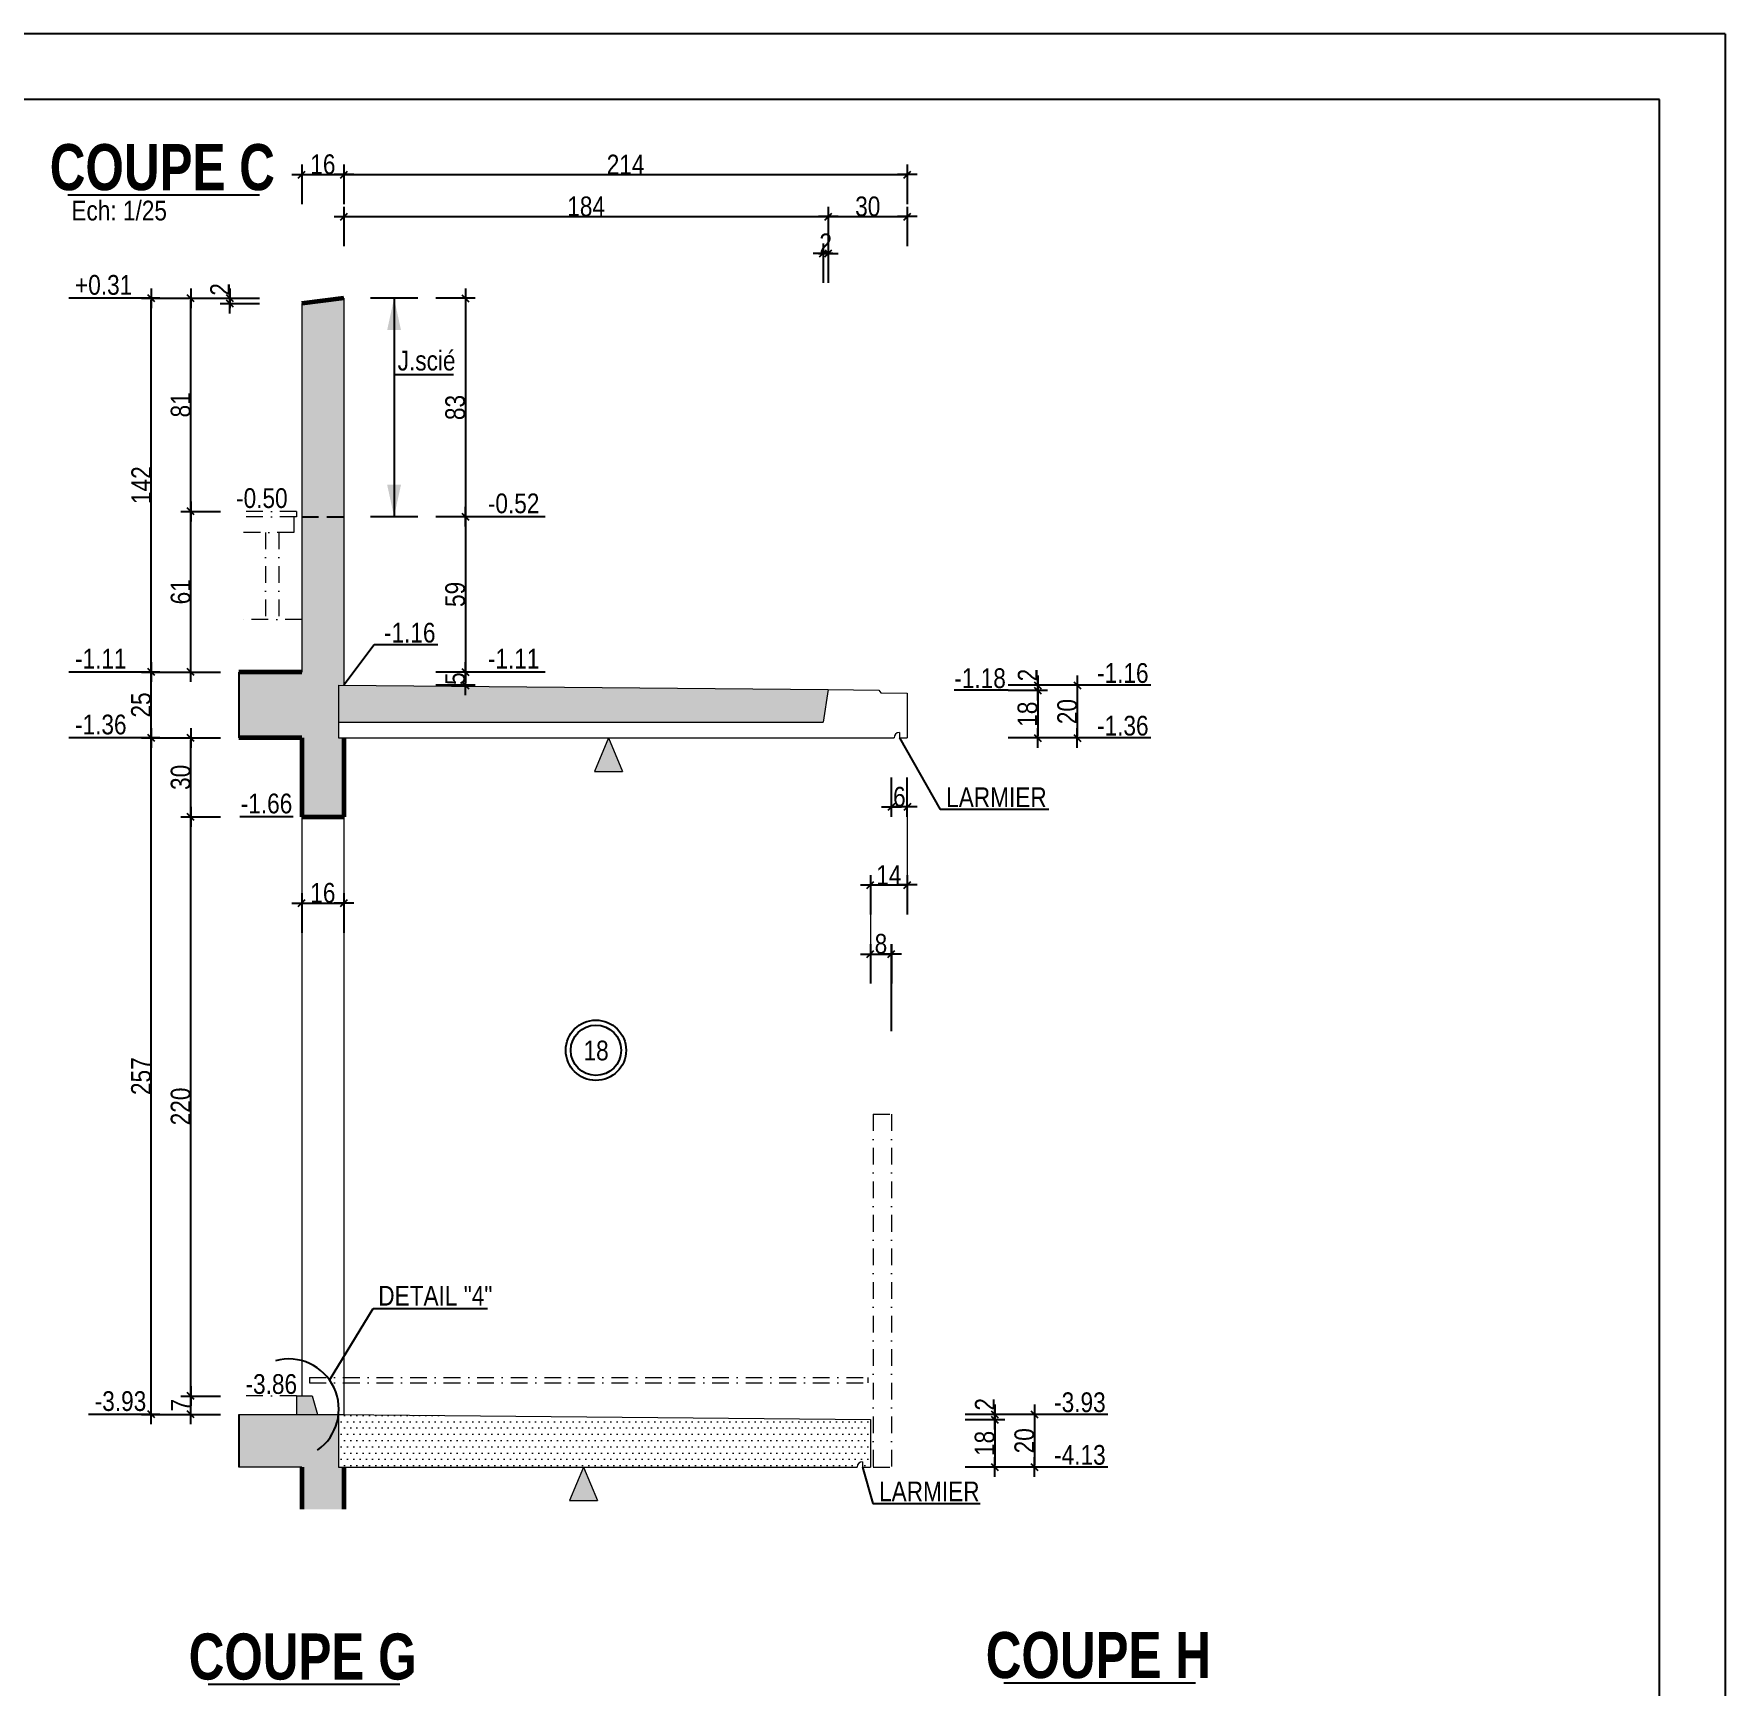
# Model space of a CAD drawing. Header units: millimetres. Extents: x 19188 to 26006, y -37354 to 0.
# Drawn here: x 24721 to 26006, y -34409 to -33154 of the extents above; entities that cross this region are included whole.
import ezdxf
from ezdxf.enums import TextEntityAlignment as Align

# ---------------------------------------------------------------- set-up
doc = ezdxf.new("R2010")
doc.units = ezdxf.units.MM
doc.linetypes.add('CACHEX2', pattern=[19.05, 12.7, -6.35])
doc.linetypes.add('TIRETPTX2', pattern=[50.8, 25.4, -12.7, 0, -12.7])
for name, color, linetype in [('01-Cad  2', 1, 'Continuous'), ('01_cote_gen', 4, 'Continuous'), ('01_linteaux', 2, 'Continuous'), ('01_murs_sup', 2, 'CACHEX2'), ('01_poch_BN', 9, 'Continuous'), ('01_texte', 230, 'Continuous'), ('AA_COTES', 2, 'Continuous')]:
    doc.layers.add(name, color=color, linetype=linetype)
doc.layers.add('01_murs_coup', color=5, linetype='Continuous', lineweight=60)
doc.layers.add('01_tram_axes', color=2, linetype='TIRETPTX2', lineweight=9)
doc.styles.add('ARIAL NA', font='ARIALN.TTF')
doc.styles.add('impact', font='impact.ttf')
doc.styles.add('STYLE2', font='ARIALN.TTF')
doc.dimstyles.new('JB25', dxfattribs={"dimscale": 0.1, "dimtxt": 150, "dimasz": 15, "dimexe": 0.1, "dimexo": 0.1, "dimgap": 0.09, "dimtad": 1, "dimdec": 1, "dimlfac": 0.5, "dimdsep": 46, "dimtxsty": 'STYLE2', "dimblk1": 'BOND_G', "dimblk2": 'BOND_D', "dimsah": 1, "dimcen": 1.5, "dimdle": 0.01, "dimse1": 1, "dimse2": 1, "dimclrd": 4, "dimclre": 2, "dimclrt": 6, "dimazin": 2, "dimtfac": 2.333333, "dimtdec": 1, "dimtix": 1, "dimtmove": 2, "dimatfit": 3, "dimldrblk": 'BOND_G', "dimfxl": 1, "dimtolj": 1, "dimtzin": 0, "dimarcsym": 0})

# ---------------------------------------------------------------- blocks, each defined once
blk = doc.blocks.new('BOND_G')
at = {"layer": 'AA_COTES', "color": 0}
for p, q in [((0, -5), (0, 15)), ((5, 0), (-5, 0)), ((1.77, 1.77), (-1.77, -1.77))]:
    blk.add_line(p, q, dxfattribs=at)
blk = doc.blocks.new('BOND_D')
at = {"layer": 'AA_COTES', "color": 0}
for p, q in [((5, 0), (-5, 0)), ((-1.77, -1.77), (1.77, 1.77)), ((0, 5), (0, -15))]:
    blk.add_line(p, q, dxfattribs=at)
blk = doc.blocks.new('*D3271')
at = {"layer": '01_cote_gen', "color": 4, "lineweight": -2, "transparency": 16777216}
blk.add_line((25451.3, -34208.4), (25451.3, -34241.4), dxfattribs=at)
at = {"layer": 'Defpoints', "color": 0, "transparency": 16777216}
for p in [(25386.9, -34206.9), (25386.9, -34242.9), (25451.3, -34242.9)]:
    blk.add_point(p, dxfattribs=at)
at = {"layer": '01_cote_gen', "color": 4, "lineweight": -2, "transparency": 16777216, "xscale": 1.5, "yscale": 1.5, "zscale": 1.5}
for name, p, rotation in [('BOND_G', (25451.3, -34206.9), 90), ('BOND_D', (25451.3, -34242.9), 270)]:
    blk.add_blockref(name, p, dxfattribs=dict(at, rotation=rotation))
at = {"layer": '01_cote_gen', "color": 6, "lineweight": 0, "transparency": 16777216, "insert": (25443.6, -34224.9), "char_height": 15, "attachment_point": 5, "rotation": 90, "style": 'STYLE2'}
blk.add_mtext('\\A1;18', dxfattribs=at)
blk = doc.blocks.new('*D3272')
at = {"layer": '01_cote_gen', "color": 4, "lineweight": -2, "transparency": 16777216}
blk.add_line((25481.4, -34204.4), (25481.4, -34241.4), dxfattribs=at)
at = {"layer": 'Defpoints', "color": 0, "transparency": 16777216}
for p in [(25458.8, -34202.9), (25458.8, -34242.9), (25481.4, -34242.9)]:
    blk.add_point(p, dxfattribs=at)
at = {"layer": '01_cote_gen', "color": 4, "lineweight": -2, "transparency": 16777216, "xscale": 1.5, "yscale": 1.5, "zscale": 1.5}
for name, p, rotation in [('BOND_G', (25481.4, -34202.9), 90), ('BOND_D', (25481.4, -34242.9), 270)]:
    blk.add_blockref(name, p, dxfattribs=dict(at, rotation=rotation))
at = {"layer": '01_cote_gen', "color": 6, "lineweight": 0, "transparency": 16777216, "insert": (25473.8, -34222.9), "char_height": 15, "attachment_point": 5, "rotation": 90, "style": 'STYLE2'}
blk.add_mtext('\\A1;20', dxfattribs=at)
blk = doc.blocks.new('*D3273')
at = {"layer": '01_cote_gen', "color": 4, "lineweight": -2, "transparency": 16777216}
blk.add_line((25451.3, -34204.4), (25451.3, -34205.4), dxfattribs=at)
at = {"layer": 'Defpoints', "color": 0, "transparency": 16777216}
for p in [(24982.9, -34202.9), (25386.9, -34206.9), (25451.3, -34206.9)]:
    blk.add_point(p, dxfattribs=at)
at = {"layer": '01_cote_gen', "color": 4, "lineweight": -2, "transparency": 16777216, "xscale": 1.5, "yscale": 1.5, "zscale": 1.5}
for name, p, rotation in [('BOND_G', (25451.3, -34202.9), 90), ('BOND_D', (25451.3, -34206.9), 270)]:
    blk.add_blockref(name, p, dxfattribs=dict(at, rotation=rotation))
at = {"layer": '01_cote_gen', "color": 6, "lineweight": 0, "transparency": 16777216, "insert": (25443.7, -34195.2), "char_height": 15, "attachment_point": 5, "rotation": 90, "style": 'STYLE2'}
blk.add_mtext('\\A1;2', dxfattribs=at)
blk = doc.blocks.new('*D3274')
at = {"layer": '01_cote_gen', "color": 4, "lineweight": -2, "ltscale": 0.1, "transparency": 16777216}
blk.add_line((24840.4, -34187.4), (24840.4, -33750.4), dxfattribs=at)
at = {"layer": 'Defpoints', "color": 0, "ltscale": 0.1, "transparency": 16777216}
for p in [(24840.4, -33748.9), (24910, -33748.9), (24862.9, -34188.9)]:
    blk.add_point(p, dxfattribs=at)
at = {"layer": '01_cote_gen', "color": 4, "lineweight": -2, "ltscale": 0.1, "transparency": 16777216, "xscale": 1.5, "yscale": 1.5, "zscale": 1.5}
for name, p, rotation in [('BOND_D', (24840.4, -33748.9), 90), ('BOND_G', (24840.4, -34188.9), 270)]:
    blk.add_blockref(name, p, dxfattribs=dict(at, rotation=rotation))
at = {"layer": '01_cote_gen', "color": 6, "ltscale": 0.1, "transparency": 16777216, "insert": (24832.8, -33968.9), "char_height": 15, "attachment_point": 5, "rotation": 90, "style": 'STYLE2'}
blk.add_mtext('\\A1;220', dxfattribs=at)
blk = doc.blocks.new('*D3275')
at = {"layer": '01_cote_gen', "color": 4, "lineweight": -2, "ltscale": 0.1, "transparency": 16777216}
blk.add_line((24840.4, -33747.4), (24840.4, -33690.4), dxfattribs=at)
at = {"layer": 'Defpoints', "color": 0, "ltscale": 0.1, "transparency": 16777216}
for p in [(24840.4, -33688.9), (24910, -33688.9), (24910, -33748.9)]:
    blk.add_point(p, dxfattribs=at)
at = {"layer": '01_cote_gen', "color": 4, "lineweight": -2, "ltscale": 0.1, "transparency": 16777216, "xscale": 1.5, "yscale": 1.5, "zscale": 1.5}
for name, p, rotation in [('BOND_D', (24840.4, -33688.9), 90), ('BOND_G', (24840.4, -33748.9), 270)]:
    blk.add_blockref(name, p, dxfattribs=dict(at, rotation=rotation))
at = {"layer": '01_cote_gen', "color": 6, "ltscale": 0.1, "transparency": 16777216, "insert": (24832.8, -33718.9), "char_height": 15, "attachment_point": 5, "rotation": 90, "style": 'STYLE2'}
blk.add_mtext('\\A1;30', dxfattribs=at)
blk = doc.blocks.new('*D3276')
at = {"layer": '01_cote_gen', "color": 4, "lineweight": -2, "ltscale": 0.1, "transparency": 16777216}
blk.add_line((24810.4, -33687.4), (24810.4, -33640.4), dxfattribs=at)
at = {"layer": 'Defpoints', "color": 0, "ltscale": 0.1, "transparency": 16777216}
for p in [(24810.4, -33638.9), (24870.7, -33638.9), (24877.9, -33688.9)]:
    blk.add_point(p, dxfattribs=at)
at = {"layer": '01_cote_gen', "color": 4, "lineweight": -2, "ltscale": 0.1, "transparency": 16777216, "xscale": 1.5, "yscale": 1.5, "zscale": 1.5}
for name, p, rotation in [('BOND_D', (24810.4, -33638.9), 90), ('BOND_G', (24810.4, -33688.9), 270)]:
    blk.add_blockref(name, p, dxfattribs=dict(at, rotation=rotation))
at = {"layer": '01_cote_gen', "color": 6, "ltscale": 0.1, "transparency": 16777216, "insert": (24802.7, -33663.9), "char_height": 15, "attachment_point": 5, "rotation": 90, "style": 'STYLE2'}
blk.add_mtext('\\A1;25', dxfattribs=at)
blk = doc.blocks.new('*D3282')
at = {"layer": '01_cote_gen', "color": 4, "lineweight": -2, "ltscale": 0.1, "transparency": 16777216}
blk.add_line((24926.3, -33814.4), (24955.3, -33814.4), dxfattribs=at)
at = {"layer": 'Defpoints', "color": 0, "ltscale": 0.1, "transparency": 16777216}
for p in [(24956.8, -33814.4), (24924.8, -33831.3), (24956.8, -33831.3)]:
    blk.add_point(p, dxfattribs=at)
at = {"layer": '01_cote_gen', "color": 4, "lineweight": -2, "ltscale": 0.1, "transparency": 16777216, "xscale": 1.5, "yscale": 1.5, "zscale": 1.5, "rotation": 180}
blk.add_blockref('BOND_G', (24924.8, -33814.4), dxfattribs=at)
at = {"layer": '01_cote_gen', "color": 4, "lineweight": -2, "ltscale": 0.1, "transparency": 16777216, "xscale": 1.5, "yscale": 1.5, "zscale": 1.5}
blk.add_blockref('BOND_D', (24956.8, -33814.4), dxfattribs=at)
at = {"layer": '01_cote_gen', "color": 6, "ltscale": 0.1, "transparency": 16777216, "insert": (24940.8, -33806.7), "char_height": 15, "attachment_point": 5, "style": 'STYLE2'}
blk.add_mtext('\\A1;16', dxfattribs=at)
blk = doc.blocks.new('*D3277')
at = {"layer": '01_cote_gen', "color": 4, "lineweight": -2, "ltscale": 0.1, "transparency": 16777216}
blk.add_line((24810.4, -34201.4), (24810.4, -33690.4), dxfattribs=at)
at = {"layer": 'Defpoints', "color": 0, "ltscale": 0.1, "transparency": 16777216}
for p in [(24810.4, -33688.9), (24817.9, -33688.9), (24863, -34202.9)]:
    blk.add_point(p, dxfattribs=at)
at = {"layer": '01_cote_gen', "color": 4, "lineweight": -2, "ltscale": 0.1, "transparency": 16777216, "xscale": 1.5, "yscale": 1.5, "zscale": 1.5}
for name, p, rotation in [('BOND_D', (24810.4, -33688.9), 90), ('BOND_G', (24810.4, -34202.9), 270)]:
    blk.add_blockref(name, p, dxfattribs=dict(at, rotation=rotation))
at = {"layer": '01_cote_gen', "color": 6, "ltscale": 0.1, "transparency": 16777216, "insert": (24802.7, -33945.9), "char_height": 15, "attachment_point": 5, "rotation": 90, "style": 'STYLE2'}
blk.add_mtext('\\A1;257', dxfattribs=at)
blk = doc.blocks.new('*D3278')
at = {"layer": '01_cote_gen', "color": 4, "lineweight": -2, "ltscale": 0.1, "transparency": 16777216}
blk.add_line((24840.4, -34201.4), (24840.4, -34190.4), dxfattribs=at)
at = {"layer": 'Defpoints', "color": 0, "ltscale": 0.1, "transparency": 16777216}
for p in [(24840.4, -34188.9), (24862.9, -34188.9), (24862.2, -34202.9)]:
    blk.add_point(p, dxfattribs=at)
at = {"layer": '01_cote_gen', "color": 4, "lineweight": -2, "ltscale": 0.1, "transparency": 16777216, "xscale": 1.5, "yscale": 1.5, "zscale": 1.5}
for name, p, rotation in [('BOND_D', (24840.4, -34188.9), 90), ('BOND_G', (24840.4, -34202.9), 270)]:
    blk.add_blockref(name, p, dxfattribs=dict(at, rotation=rotation))
at = {"layer": '01_cote_gen', "color": 6, "ltscale": 0.1, "transparency": 16777216, "insert": (24832.9, -34195.9), "char_height": 15, "attachment_point": 5, "rotation": 90, "style": 'STYLE2'}
blk.add_mtext('\\A1;7', dxfattribs=at)
blk = doc.blocks.new('*D3283')
at = {"layer": '01_cote_gen', "color": 4, "lineweight": -2, "ltscale": 0.1, "transparency": 16777216}
blk.add_line((24810.4, -33637.4), (24810.4, -33356.4), dxfattribs=at)
at = {"layer": 'Defpoints', "color": 0, "ltscale": 0.1, "transparency": 16777216}
for p in [(24810.4, -33354.9), (24956.8, -33354.9), (24900.9, -33638.9)]:
    blk.add_point(p, dxfattribs=at)
at = {"layer": '01_cote_gen', "color": 4, "lineweight": -2, "ltscale": 0.1, "transparency": 16777216, "xscale": 1.5, "yscale": 1.5, "zscale": 1.5}
for name, p, rotation in [('BOND_D', (24810.4, -33354.9), 90), ('BOND_G', (24810.4, -33638.9), 270)]:
    blk.add_blockref(name, p, dxfattribs=dict(at, rotation=rotation))
at = {"layer": '01_cote_gen', "color": 6, "ltscale": 0.1, "transparency": 16777216, "insert": (24802.8, -33496.9), "char_height": 15, "attachment_point": 5, "rotation": 90, "style": 'STYLE2'}
blk.add_mtext('\\A1;142', dxfattribs=at)
blk = doc.blocks.new('*D3279')
at = {"layer": '01_cote_gen', "color": 4, "lineweight": -2, "ltscale": 0.1, "transparency": 16777216}
blk.add_line((24870.2, -33357.4), (24870.2, -33356.4), dxfattribs=at)
at = {"layer": 'Defpoints', "color": 0, "ltscale": 0.1, "transparency": 16777216}
for p in [(24870.2, -33354.9), (24939.7, -33358.9), (24971.7, -33354.9)]:
    blk.add_point(p, dxfattribs=at)
at = {"layer": '01_cote_gen', "color": 4, "lineweight": -2, "ltscale": 0.1, "transparency": 16777216, "xscale": 1.5, "yscale": 1.5, "zscale": 1.5}
for name, p, rotation in [('BOND_D', (24870.2, -33354.9), 90), ('BOND_G', (24870.2, -33358.9), 270)]:
    blk.add_blockref(name, p, dxfattribs=dict(at, rotation=rotation))
at = {"layer": '01_cote_gen', "color": 6, "ltscale": 0.1, "transparency": 16777216, "insert": (24862.7, -33348.2), "char_height": 15, "attachment_point": 5, "rotation": 90, "style": 'STYLE2'}
blk.add_mtext('\\A1;2', dxfattribs=at)
blk = doc.blocks.new('*D3284')
at = {"layer": '01_cote_gen', "color": 4, "lineweight": -2, "ltscale": 0.1, "transparency": 16777216}
blk.add_line((24926.3, -33260.9), (24955.3, -33260.9), dxfattribs=at)
at = {"layer": 'Defpoints', "color": 0, "ltscale": 0.1, "transparency": 16777216}
for p in [(24956.8, -33260.9), (24924.8, -33358.9), (24956.8, -33358.9)]:
    blk.add_point(p, dxfattribs=at)
at = {"layer": '01_cote_gen', "color": 4, "lineweight": -2, "ltscale": 0.1, "transparency": 16777216, "xscale": 1.5, "yscale": 1.5, "zscale": 1.5, "rotation": 180}
blk.add_blockref('BOND_G', (24924.8, -33260.9), dxfattribs=at)
at = {"layer": '01_cote_gen', "color": 4, "lineweight": -2, "ltscale": 0.1, "transparency": 16777216, "xscale": 1.5, "yscale": 1.5, "zscale": 1.5}
blk.add_blockref('BOND_D', (24956.8, -33260.9), dxfattribs=at)
at = {"layer": '01_cote_gen', "color": 6, "ltscale": 0.1, "transparency": 16777216, "insert": (24940.8, -33253.2), "char_height": 15, "attachment_point": 5, "style": 'STYLE2'}
blk.add_mtext('\\A1;16', dxfattribs=at)
blk = doc.blocks.new('*D3285')
at = {"layer": '01_cote_gen', "color": 4, "lineweight": -2, "ltscale": 0.1, "transparency": 16777216}
blk.add_line((25049.1, -33356.4), (25049.1, -33519.4), dxfattribs=at)
at = {"layer": 'Defpoints', "color": 0, "ltscale": 0.1, "transparency": 16777216}
for p in [(24956.8, -33354.9), (24956.8, -33520.9), (25049.1, -33520.9)]:
    blk.add_point(p, dxfattribs=at)
at = {"layer": '01_cote_gen', "color": 4, "lineweight": -2, "ltscale": 0.1, "transparency": 16777216, "xscale": 1.5, "yscale": 1.5, "zscale": 1.5}
for name, p, rotation in [('BOND_G', (25049.1, -33354.9), 90), ('BOND_D', (25049.1, -33520.9), 270)]:
    blk.add_blockref(name, p, dxfattribs=dict(at, rotation=rotation))
at = {"layer": '01_cote_gen', "color": 6, "ltscale": 0.1, "transparency": 16777216, "insert": (25041.4, -33437.9), "char_height": 15, "attachment_point": 5, "rotation": 90, "style": 'STYLE2'}
blk.add_mtext('\\A1;83', dxfattribs=at)
blk = doc.blocks.new('*D3286')
at = {"layer": '01_cote_gen', "color": 4, "lineweight": -2, "ltscale": 0.1, "transparency": 16777216}
blk.add_line((25049.1, -33522.4), (25049.1, -33637.4), dxfattribs=at)
at = {"layer": 'Defpoints', "color": 0, "ltscale": 0.1, "transparency": 16777216}
for p in [(24956.8, -33520.9), (24924.8, -33638.9), (25049.1, -33638.9)]:
    blk.add_point(p, dxfattribs=at)
at = {"layer": '01_cote_gen', "color": 4, "lineweight": -2, "ltscale": 0.1, "transparency": 16777216, "xscale": 1.5, "yscale": 1.5, "zscale": 1.5}
for name, p, rotation in [('BOND_G', (25049.1, -33520.9), 90), ('BOND_D', (25049.1, -33638.9), 270)]:
    blk.add_blockref(name, p, dxfattribs=dict(at, rotation=rotation))
at = {"layer": '01_cote_gen', "color": 6, "ltscale": 0.1, "transparency": 16777216, "insert": (25041.4, -33579.9), "char_height": 15, "attachment_point": 5, "rotation": 90, "style": 'STYLE2'}
blk.add_mtext('\\A1;59', dxfattribs=at)
blk = doc.blocks.new('*D3287')
at = {"layer": '01_cote_gen', "color": 4, "lineweight": -2, "ltscale": 0.1, "transparency": 16777216}
blk.add_line((24840.4, -33637.4), (24840.4, -33518.4), dxfattribs=at)
at = {"layer": 'Defpoints', "color": 0, "ltscale": 0.1, "transparency": 16777216}
for p in [(24840.4, -33516.9), (24890.5, -33516.9), (24890.5, -33638.9)]:
    blk.add_point(p, dxfattribs=at)
at = {"layer": '01_cote_gen', "color": 4, "lineweight": -2, "ltscale": 0.1, "transparency": 16777216, "xscale": 1.5, "yscale": 1.5, "zscale": 1.5}
for name, p, rotation in [('BOND_D', (24840.4, -33516.9), 90), ('BOND_G', (24840.4, -33638.9), 270)]:
    blk.add_blockref(name, p, dxfattribs=dict(at, rotation=rotation))
at = {"layer": '01_cote_gen', "color": 6, "ltscale": 0.1, "transparency": 16777216, "insert": (24832.8, -33577.9), "char_height": 15, "attachment_point": 5, "rotation": 90, "style": 'STYLE2'}
blk.add_mtext('\\A1;61', dxfattribs=at)
blk = doc.blocks.new('*D3280')
at = {"layer": '01_cote_gen', "color": 4, "lineweight": -2, "ltscale": 0.1, "transparency": 16777216}
blk.add_line((24840.4, -33515.4), (24840.4, -33356.4), dxfattribs=at)
at = {"layer": 'Defpoints', "color": 0, "ltscale": 0.1, "transparency": 16777216}
for p in [(24832.9, -33354.9), (24840.4, -33354.9), (24847.9, -33516.9)]:
    blk.add_point(p, dxfattribs=at)
at = {"layer": '01_cote_gen', "color": 4, "lineweight": -2, "ltscale": 0.1, "transparency": 16777216, "xscale": 1.5, "yscale": 1.5, "zscale": 1.5}
for name, p, rotation in [('BOND_D', (24840.4, -33354.9), 90), ('BOND_G', (24840.4, -33516.9), 270)]:
    blk.add_blockref(name, p, dxfattribs=dict(at, rotation=rotation))
at = {"layer": '01_cote_gen', "color": 6, "ltscale": 0.1, "transparency": 16777216, "insert": (24832.8, -33435.9), "char_height": 15, "attachment_point": 5, "rotation": 90, "style": 'STYLE2'}
blk.add_mtext('\\A1;81', dxfattribs=at)
blk = doc.blocks.new('*D3281')
at = {"layer": '01_cote_gen', "color": 4, "lineweight": -2, "ltscale": 0.1, "transparency": 16777216}
blk.add_line((25049.1, -33640.4), (25049.1, -33647.4), dxfattribs=at)
at = {"layer": 'Defpoints', "color": 0, "ltscale": 0.1, "transparency": 16777216}
for p in [(24954.8, -33638.9), (24986.8, -33648.9), (25049.1, -33648.9)]:
    blk.add_point(p, dxfattribs=at)
at = {"layer": '01_cote_gen', "color": 4, "lineweight": -2, "ltscale": 0.1, "transparency": 16777216, "xscale": 1.5, "yscale": 1.5, "zscale": 1.5}
for name, p, rotation in [('BOND_G', (25049.1, -33638.9), 90), ('BOND_D', (25049.1, -33648.9), 270)]:
    blk.add_blockref(name, p, dxfattribs=dict(at, rotation=rotation))
at = {"layer": '01_cote_gen', "color": 6, "ltscale": 0.1, "transparency": 16777216, "insert": (25041.4, -33643.9), "char_height": 15, "attachment_point": 5, "rotation": 90, "style": 'STYLE2'}
blk.add_mtext('\\A1;5', dxfattribs=at)
blk = doc.blocks.new('*D3288')
at = {"layer": '01_cote_gen', "color": 4, "lineweight": -2, "transparency": 16777216}
blk.add_line((25483.9, -33654.4), (25483.9, -33687.4), dxfattribs=at)
at = {"layer": 'Defpoints', "color": 0, "transparency": 16777216}
for p in [(25368.8, -33652.9), (25368.8, -33688.9), (25483.9, -33688.9)]:
    blk.add_point(p, dxfattribs=at)
at = {"layer": '01_cote_gen', "color": 4, "lineweight": -2, "transparency": 16777216, "xscale": 1.5, "yscale": 1.5, "zscale": 1.5}
for name, p, rotation in [('BOND_G', (25483.9, -33652.9), 90), ('BOND_D', (25483.9, -33688.9), 270)]:
    blk.add_blockref(name, p, dxfattribs=dict(at, rotation=rotation))
at = {"layer": '01_cote_gen', "color": 6, "lineweight": 0, "transparency": 16777216, "insert": (25476.2, -33670.9), "char_height": 15, "attachment_point": 5, "rotation": 90, "style": 'STYLE2'}
blk.add_mtext('\\A1;18', dxfattribs=at)
blk = doc.blocks.new('*D3289')
at = {"layer": '01_cote_gen', "color": 4, "lineweight": -2, "transparency": 16777216}
blk.add_line((25483.9, -33650.4), (25483.9, -33651.4), dxfattribs=at)
at = {"layer": 'Defpoints', "color": 0, "transparency": 16777216}
for p in [(24936.8, -33648.9), (25368.8, -33652.9), (25483.9, -33652.9)]:
    blk.add_point(p, dxfattribs=at)
at = {"layer": '01_cote_gen', "color": 4, "lineweight": -2, "transparency": 16777216, "xscale": 1.5, "yscale": 1.5, "zscale": 1.5}
for name, p, rotation in [('BOND_G', (25483.9, -33648.9), 90), ('BOND_D', (25483.9, -33652.9), 270)]:
    blk.add_blockref(name, p, dxfattribs=dict(at, rotation=rotation))
at = {"layer": '01_cote_gen', "color": 6, "lineweight": 0, "transparency": 16777216, "insert": (25476.3, -33641.2), "char_height": 15, "attachment_point": 5, "rotation": 90, "style": 'STYLE2'}
blk.add_mtext('\\A1;2', dxfattribs=at)
blk = doc.blocks.new('*D3290')
at = {"layer": '01_cote_gen', "color": 4, "lineweight": -2, "transparency": 16777216}
blk.add_line((25514, -33650.4), (25514, -33687.4), dxfattribs=at)
at = {"layer": 'Defpoints', "color": 0, "transparency": 16777216}
for p in [(25491.4, -33648.9), (25491.4, -33688.9), (25514, -33688.9)]:
    blk.add_point(p, dxfattribs=at)
at = {"layer": '01_cote_gen', "color": 4, "lineweight": -2, "transparency": 16777216, "xscale": 1.5, "yscale": 1.5, "zscale": 1.5}
for name, p, rotation in [('BOND_G', (25514, -33648.9), 90), ('BOND_D', (25514, -33688.9), 270)]:
    blk.add_blockref(name, p, dxfattribs=dict(at, rotation=rotation))
at = {"layer": '01_cote_gen', "color": 6, "lineweight": 0, "transparency": 16777216, "insert": (25506.4, -33668.9), "char_height": 15, "attachment_point": 5, "rotation": 90, "style": 'STYLE2'}
blk.add_mtext('\\A1;20', dxfattribs=at)
blk = doc.blocks.new('*D3291')
at = {"layer": '01_cote_gen', "color": 4, "lineweight": -2, "ltscale": 0.1, "transparency": 16777216}
blk.add_line((24958.3, -33260.9), (25383.3, -33260.9), dxfattribs=at)
at = {"layer": 'Defpoints', "color": 0, "ltscale": 0.1, "transparency": 16777216}
for p in [(25384.8, -33260.9), (24956.8, -33283.4), (25384.8, -33655)]:
    blk.add_point(p, dxfattribs=at)
at = {"layer": '01_cote_gen', "color": 4, "lineweight": -2, "ltscale": 0.1, "transparency": 16777216, "xscale": 1.5, "yscale": 1.5, "zscale": 1.5, "rotation": 180}
blk.add_blockref('BOND_G', (24956.8, -33260.9), dxfattribs=at)
at = {"layer": '01_cote_gen', "color": 4, "lineweight": -2, "ltscale": 0.1, "transparency": 16777216, "xscale": 1.5, "yscale": 1.5, "zscale": 1.5}
blk.add_blockref('BOND_D', (25384.8, -33260.9), dxfattribs=at)
at = {"layer": '01_cote_gen', "color": 6, "ltscale": 0.1, "transparency": 16777216, "insert": (25170.8, -33253.3), "char_height": 15, "attachment_point": 5, "style": 'STYLE2'}
blk.add_mtext('\\A1;214', dxfattribs=at)
blk = doc.blocks.new('*D3292')
at = {"layer": '01_cote_gen', "color": 4, "lineweight": -2, "ltscale": 0.1, "transparency": 16777216}
blk.add_line((24958.3, -33292.9), (25323.3, -33292.9), dxfattribs=at)
at = {"layer": 'Defpoints', "color": 0, "ltscale": 0.1, "transparency": 16777216}
for p in [(25324.8, -33292.9), (24956.8, -33601.6), (25324.8, -33652.3)]:
    blk.add_point(p, dxfattribs=at)
at = {"layer": '01_cote_gen', "color": 4, "lineweight": -2, "ltscale": 0.1, "transparency": 16777216, "xscale": 1.5, "yscale": 1.5, "zscale": 1.5, "rotation": 180}
blk.add_blockref('BOND_G', (24956.8, -33292.9), dxfattribs=at)
at = {"layer": '01_cote_gen', "color": 4, "lineweight": -2, "ltscale": 0.1, "transparency": 16777216, "xscale": 1.5, "yscale": 1.5, "zscale": 1.5}
blk.add_blockref('BOND_D', (25324.8, -33292.9), dxfattribs=at)
at = {"layer": '01_cote_gen', "color": 6, "ltscale": 0.1, "transparency": 16777216, "insert": (25140.8, -33285.2), "char_height": 15, "attachment_point": 5, "style": 'STYLE2'}
blk.add_mtext('\\A1;184', dxfattribs=at)
blk = doc.blocks.new('*D3293')
at = {"layer": '01_cote_gen', "color": 4, "lineweight": -2, "ltscale": 0.1, "transparency": 16777216}
blk.add_line((25326.3, -33292.9), (25383.3, -33292.9), dxfattribs=at)
at = {"layer": 'Defpoints', "color": 0, "ltscale": 0.1, "transparency": 16777216}
for p in [(25384.8, -33283.4), (25384.8, -33292.9), (25324.8, -33315.4)]:
    blk.add_point(p, dxfattribs=at)
at = {"layer": '01_cote_gen', "color": 4, "lineweight": -2, "ltscale": 0.1, "transparency": 16777216, "xscale": 1.5, "yscale": 1.5, "zscale": 1.5, "rotation": 180}
blk.add_blockref('BOND_G', (25324.8, -33292.9), dxfattribs=at)
at = {"layer": '01_cote_gen', "color": 4, "lineweight": -2, "ltscale": 0.1, "transparency": 16777216, "xscale": 1.5, "yscale": 1.5, "zscale": 1.5}
blk.add_blockref('BOND_D', (25384.8, -33292.9), dxfattribs=at)
at = {"layer": '01_cote_gen', "color": 6, "ltscale": 0.1, "transparency": 16777216, "insert": (25354.8, -33285.2), "char_height": 15, "attachment_point": 5, "style": 'STYLE2'}
blk.add_mtext('\\A1;30', dxfattribs=at)
blk = doc.blocks.new('*D3294')
at = {"layer": '01_cote_gen', "color": 4, "lineweight": -2, "ltscale": 0.1, "transparency": 16777216}
for p, q in [((25319.3, -33320.8), (25317.8, -33320.8)), ((25324.8, -33320.8), (25320.8, -33320.8)), ((25326.3, -33320.8), (25327.8, -33320.8))]:
    blk.add_line(p, q, dxfattribs=at)
at = {"layer": 'Defpoints', "color": 0, "ltscale": 0.1, "transparency": 16777216}
for p in [(25320.8, -33320.8), (25324.8, -33652.3), (25320.8, -33676.9)]:
    blk.add_point(p, dxfattribs=at)
at = {"layer": '01_cote_gen', "color": 4, "lineweight": -2, "ltscale": 0.1, "transparency": 16777216, "xscale": 1.5, "yscale": 1.5, "zscale": 1.5}
blk.add_blockref('BOND_D', (25320.8, -33320.8), dxfattribs=at)
at = {"layer": '01_cote_gen', "color": 4, "lineweight": -2, "ltscale": 0.1, "transparency": 16777216, "xscale": 1.5, "yscale": 1.5, "zscale": 1.5, "rotation": 180}
blk.add_blockref('BOND_G', (25324.8, -33320.8), dxfattribs=at)
at = {"layer": '01_cote_gen', "color": 6, "ltscale": 0.1, "transparency": 16777216, "insert": (25322.8, -33313.2), "char_height": 15, "attachment_point": 5, "style": 'STYLE2'}
blk.add_mtext('\\A1;2', dxfattribs=at)
blk = doc.blocks.new('*D3297')
at = {"layer": '01_cote_gen', "color": 4, "lineweight": -2, "ltscale": 0.1, "transparency": 16777216}
blk.add_line((25358.3, -33853.1), (25371.3, -33853.1), dxfattribs=at)
at = {"layer": 'Defpoints', "color": 0, "ltscale": 0.1, "transparency": 16777216}
for p in [(25372.8, -33853.1), (25372.8, -33911.8), (25356.8, -34206.9)]:
    blk.add_point(p, dxfattribs=at)
at = {"layer": '01_cote_gen', "color": 4, "lineweight": -2, "ltscale": 0.1, "transparency": 16777216, "xscale": 1.5, "yscale": 1.5, "zscale": 1.5, "rotation": 180}
blk.add_blockref('BOND_G', (25356.8, -33853.1), dxfattribs=at)
at = {"layer": '01_cote_gen', "color": 4, "lineweight": -2, "ltscale": 0.1, "transparency": 16777216, "xscale": 1.5, "yscale": 1.5, "zscale": 1.5}
blk.add_blockref('BOND_D', (25372.8, -33853.1), dxfattribs=at)
at = {"layer": '01_cote_gen', "color": 6, "ltscale": 0.1, "transparency": 16777216, "insert": (25364.8, -33845.4), "char_height": 15, "attachment_point": 5, "style": 'STYLE2'}
blk.add_mtext('\\A1;8', dxfattribs=at)
blk = doc.blocks.new('*D3295')
at = {"layer": '01_cote_gen', "color": 4, "lineweight": -2, "ltscale": 0.1, "transparency": 16777216}
blk.add_line((25383.3, -33741.4), (25374.3, -33741.4), dxfattribs=at)
at = {"layer": 'Defpoints', "color": 0, "ltscale": 0.1, "transparency": 16777216}
for p in [(25384.8, -33315.4), (25372.8, -33741.4), (25372.8, -33742.7)]:
    blk.add_point(p, dxfattribs=at)
at = {"layer": '01_cote_gen', "color": 4, "lineweight": -2, "ltscale": 0.1, "transparency": 16777216, "xscale": 1.5, "yscale": 1.5, "zscale": 1.5, "rotation": 180}
blk.add_blockref('BOND_D', (25372.8, -33741.4), dxfattribs=at)
at = {"layer": '01_cote_gen', "color": 4, "lineweight": -2, "ltscale": 0.1, "transparency": 16777216, "xscale": 1.5, "yscale": 1.5, "zscale": 1.5}
blk.add_blockref('BOND_G', (25384.8, -33741.4), dxfattribs=at)
at = {"layer": '01_cote_gen', "color": 6, "ltscale": 0.1, "transparency": 16777216, "insert": (25378.8, -33733.7), "char_height": 15, "attachment_point": 5, "style": 'STYLE2'}
blk.add_mtext('\\A1;6', dxfattribs=at)
blk = doc.blocks.new('*D3296')
at = {"layer": '01_cote_gen', "color": 4, "lineweight": -2, "ltscale": 0.1, "transparency": 16777216}
blk.add_line((25358.3, -33800.6), (25383.3, -33800.6), dxfattribs=at)
at = {"layer": 'Defpoints', "color": 0, "ltscale": 0.1, "transparency": 16777216}
for p in [(25384.8, -33762.8), (25384.8, -33800.6), (25356.8, -33845.6)]:
    blk.add_point(p, dxfattribs=at)
at = {"layer": '01_cote_gen', "color": 4, "lineweight": -2, "ltscale": 0.1, "transparency": 16777216, "xscale": 1.5, "yscale": 1.5, "zscale": 1.5, "rotation": 180}
blk.add_blockref('BOND_G', (25356.8, -33800.6), dxfattribs=at)
at = {"layer": '01_cote_gen', "color": 4, "lineweight": -2, "ltscale": 0.1, "transparency": 16777216, "xscale": 1.5, "yscale": 1.5, "zscale": 1.5}
blk.add_blockref('BOND_D', (25384.8, -33800.6), dxfattribs=at)
at = {"layer": '01_cote_gen', "color": 6, "ltscale": 0.1, "transparency": 16777216, "insert": (25370.8, -33793.1), "char_height": 15, "attachment_point": 5, "style": 'STYLE2'}
blk.add_mtext('\\A1;14', dxfattribs=at)

msp = doc.modelspace()

# ---------------------------------------------------------------- hatches: boundary and pattern name
at = {"layer": '01_poch_BN', "ltscale": 0.1}
h = msp.add_hatch(color=256, dxfattribs=at)
h.dxf.hatch_style = 1
h.paths.add_polyline_path([(24956.79, -33354.85), (24924.79, -33358.85), (24924.79, -33520.85), (24956.79, -33520.85)])
h.paths.add_polyline_path([(24956.79, -33520.85), (24924.79, -33520.85), (24924.79, -33638.85), (24877.02, -33638.85), (24877.02, -33688.85), (24924.79, -33688.85), (24924.79, -33748.85), (24956.79, -33748.85), (24956.79, -33688.85), (24952.79, -33688.85), (24952.79, -33676.85), (24952.79, -33648.85), (24956.79, -33648.89), (24956.79, -33648.89)])
h = msp.add_hatch(color=256, dxfattribs=at)
h.dxf.hatch_style = 1
h.paths.add_polyline_path([(25324.79, -33652.26), (24952.79, -33648.85), (24952.79, -33676.85), (25320.79, -33676.85)])
h = msp.add_hatch(color=256, dxfattribs=at)
h.dxf.hatch_style = 1
h.paths.add_polyline_path([(24956.79, -34242.85), (24952.79, -34242.85), (24952.79, -34202.85), (24877.02, -34202.85), (24877.02, -34242.85), (24924.79, -34242.85), (24924.79, -34274.85), (24956.79, -34274.85)])
h.paths.add_polyline_path([(24932.79, -34188.85), (24920.79, -34188.85), (24920.79, -34202.85), (24936.79, -34202.85)])
at = {"layer": '01_tram_axes', "ltscale": 0.5}
h = msp.add_hatch(dxfattribs=at)
h.set_pattern_fill('DOTS', color=256, scale=3)
h.set_pattern_definition([(0, (1139.91, -10343.507), (2.38125, 4.7625), [0, -4.7625])])
h.paths.add_polyline_path([(25356.79, -34206.85), (24952.79, -34202.85), (24952.79, -34242.85), (25346.79, -34242.85, -0.4142136), (25350.79, -34238.85), (25350.79, -34242.85), (25356.79, -34242.85)])

# ---------------------------------------------------------------- linework, layer by layer
at = {"layer": '01-Cad  2'}
for p, q in [((26006.21, -33154.02), (19187.71, -33154.02)), ((26006.21, -33154.02), (26006.21, -35869.02)), ((25956.21, -33204.02), (19237.71, -33204.02)), ((25956.21, -35869.02), (25956.21, -33204.02))]:
    msp.add_line(p, q, dxfattribs=at)
at = {"layer": '01_cote_gen', "lineweight": 0}
for p, q in [((25384.79, -33748.9), (25384.79, -33793.09)), ((25356.79, -33823.09), (25356.79, -33845.57))]:
    msp.add_line(p, q, dxfattribs=at)
at = {"layer": '01_cote_gen', "ltscale": 0.1}
msp.add_line((25372.79, -33911.77), (25372.79, -33845.57), dxfattribs=at)
at = {"layer": '01_linteaux', "lineweight": 0}
for p, q in [((25157.79, -33688.85), (25147.14, -33714.35)), ((25157.79, -33688.85), (25168.44, -33714.35)), ((25147.14, -33714.35), (25168.44, -33714.35)), ((24924.79, -33748.85), (24924.79, -34188.85)), ((24956.79, -33748.85), (24956.79, -34202.85)), ((25138.92, -34242.85), (25128.27, -34268.35)), ((25138.92, -34242.85), (25149.57, -34268.35)), ((25128.27, -34268.35), (25149.57, -34268.35))]:
    msp.add_line(p, q, dxfattribs=at)
for points in [[(25157.79, -33688.85), (25147.14, -33714.35), (25168.44, -33714.35)], [(25138.92, -34242.85), (25128.27, -34268.35), (25149.57, -34268.35)]]:
    msp.add_solid(points, dxfattribs=at)
at = {"layer": '01_murs_coup'}
for p, q in [((24956.79, -33354.85), (24924.79, -33358.85)), ((24924.79, -33638.85), (24877.02, -33638.85)), ((24924.79, -33688.85), (24877.02, -33688.85)), ((24924.79, -33688.85), (24924.79, -33748.85)), ((24956.79, -33688.85), (24956.79, -33748.85)), ((24924.79, -33748.85), (24956.79, -33748.85)), ((24924.79, -34242.85), (24924.79, -34274.85)), ((24956.79, -34242.85), (24956.79, -34274.85))]:
    msp.add_line(p, q, dxfattribs=at)
at = {"layer": '01_murs_coup', "linetype": 'Continuous', "lineweight": 0}
for p, q in [((24924.79, -33358.85), (24924.79, -33638.85)), ((24956.79, -33354.85), (24956.79, -33648.89)), ((24952.79, -33648.85), (24952.79, -33688.85)), ((24952.79, -33648.85), (25324.79, -33652.26)), ((25324.79, -33652.26), (25320.79, -33676.85)), ((25324.79, -33652.26), (25363.09, -33652.54)), ((25363.09, -33652.54), (25364.79, -33654.71)), ((25364.79, -33654.71), (25384.79, -33654.99)), ((25384.79, -33654.99), (25384.79, -33688.85)), ((24952.79, -33676.85), (24952.79, -33688.85)), ((24952.79, -33676.85), (25320.79, -33676.85)), ((24952.79, -33688.85), (25374.79, -33688.85)), ((25378.79, -33684.85), (25378.79, -33688.85)), ((25378.79, -33688.85), (25384.79, -33688.85)), ((24920.79, -34188.85), (24932.79, -34188.85)), ((24920.79, -34188.85), (24920.79, -34202.85)), ((24932.79, -34188.85), (24936.79, -34202.85)), ((24877.02, -34202.85), (24952.79, -34202.85)), ((24952.79, -34202.85), (24956.79, -34202.85)), ((24952.79, -34202.85), (24952.79, -34242.85)), ((24952.79, -34202.85), (25356.79, -34206.85)), ((25356.79, -34206.85), (25356.79, -34242.85)), ((24924.79, -34242.85), (24877.02, -34242.85)), ((24952.79, -34242.85), (25346.79, -34242.85)), ((25350.79, -34238.85), (25350.79, -34242.85)), ((25350.79, -34242.85), (25356.79, -34242.85))]:
    msp.add_line(p, q, dxfattribs=at)
for centre in [(25378.79, -33688.85), (25350.79, -34242.85)]:
    msp.add_arc(centre, 4, 90, 180, dxfattribs=at)
at = {"layer": '01_murs_sup'}
msp.add_line((24924.79, -33520.85), (24956.79, -33520.85), dxfattribs=at)
at = {"layer": '01_poch_BN', "ltscale": 0.1}
for p, q in [((24877.02, -33638.85), (24877.02, -33688.85)), ((24877.02, -34202.85), (24877.02, -34242.85))]:
    msp.add_line(p, q, dxfattribs=at)
at = {"layer": '01_texte'}
for p, q in [((24747, -33276.38), (24892.6, -33276.38)), ((24816.85, -33354.85), (24747.89, -33354.85)), ((25012.94, -33354.85), (24976.86, -33354.85)), ((24994.9, -33354.85), (24994.9, -33520.85)), ((24994.9, -33412.87), (25040.09, -33412.87)), ((25012.94, -33520.85), (24976.86, -33520.85)), ((25109.72, -33520.85), (25056.58, -33520.85)), ((24979.78, -33618.21), (24956.79, -33648.89)), ((25028.05, -33618.21), (24979.78, -33618.21)), ((24816.85, -33638.85), (24747.89, -33638.85)), ((25109.72, -33638.85), (25056.58, -33638.85)), ((25461.37, -33652.77), (25420.42, -33652.77)), ((25569.8, -33648.85), (25521.53, -33648.85)), ((24816.85, -33688.85), (24747.89, -33688.85)), ((25378.79, -33688.85), (25409.77, -33743.19)), ((25569.8, -33688.85), (25521.53, -33688.85)), ((25492.28, -33743.19), (25409.77, -33743.19)), ((24918.17, -33748.85), (24877.77, -33748.85)), ((24945.89, -34176.85), (24979.09, -34122.37)), ((24979.09, -34122.37), (25065.8, -34122.37)), ((24816.85, -34202.85), (24762.85, -34202.85)), ((25537.2, -34202.85), (25488.93, -34202.85)), ((25350.79, -34242.85), (25358.76, -34270.58)), ((25537.2, -34242.85), (25488.93, -34242.85)), ((25358.76, -34270.58), (25440.23, -34270.58)), ((24853.62, -34407.88), (24999.22, -34407.88)), ((25458.14, -34406.78), (25603.74, -34406.78))]:
    msp.add_line(p, q, dxfattribs=at)
for radius in [22.93, 19.14]:
    msp.add_circle((25148.24, -33926.24), radius, dxfattribs=at)
msp.add_arc((24914.79, -34198.85), 38.11, 305.26313, 105.21393, dxfattribs=at)
for points in [[(24994.9, -33354.85), (24989.65, -33379.09), (24994.9, -33379.09)], [(24994.9, -33354.85), (25000.15, -33379.09), (24994.9, -33379.09)], [(24994.9, -33520.85), (24989.65, -33496.62), (24994.9, -33496.62)], [(24994.9, -33520.85), (25000.15, -33496.62), (24994.9, -33496.62)]]:
    msp.add_solid(points, dxfattribs=at)
at = {"layer": '01_tram_axes', "ltscale": 0.5}
for p, q in [((24920.79, -33516.85), (24877.02, -33516.85)), ((24920.79, -33520.85), (24877.02, -33520.85)), ((24918.79, -33520.85), (24918.79, -33532.85)), ((24920.79, -33516.85), (24920.79, -33520.85)), ((24918.79, -33532.85), (24877.02, -33532.85)), ((24897.22, -33532.85), (24897.22, -33598.85)), ((24907.22, -33532.85), (24907.22, -33598.85)), ((24924.79, -33598.85), (24877.02, -33598.85)), ((25358.79, -33974.85), (25372.79, -33974.85)), ((25358.79, -33974.85), (25358.79, -34242.85)), ((25372.79, -33974.85), (25372.79, -34242.85)), ((24930.57, -34174.85), (25354.79, -34174.85)), ((24930.57, -34174.85), (24930.57, -34178.85)), ((24930.57, -34178.85), (25354.79, -34178.85)), ((25354.79, -34174.85), (25354.79, -34178.85)), ((24920.79, -34188.85), (24877.02, -34188.85)), ((25358.79, -34242.85), (25372.79, -34242.85))]:
    msp.add_line(p, q, dxfattribs=at)

# ---------------------------------------------------------------- texts
at = {"layer": '01_texte', "style": 'impact'}
for s, p in [('COUPE C', (24818.81, -33255.28)), ('COUPE G', (24925.43, -34386.78)), ('COUPE H', (25529.95, -34385.68))]:
    msp.add_text(s, height=35, dxfattribs=at).set_placement(p, align=Align.MIDDLE)
at = {"layer": '01_texte'}
for s, style, p in [('Ech: 1/25', 'STYLE2', (24749.73, -33295.79)), ('+0.31', 'ARIAL NA', (24752.48, -33352.24)), ('J.scié', 'ARIAL NA', (24997.64, -33409.78)), ('-0.50', 'ARIAL NA', (24874.85, -33514.24)), ('-0.52', 'ARIAL NA', (25066.14, -33518.24)), ('-1.16', 'ARIAL NA', (24987.21, -33616.47)), ('-1.11', 'ARIAL NA', (24752.48, -33636.24)), ('-1.11', 'ARIAL NA', (25066.14, -33636.24)), ('-1.18', 'ARIAL NA', (25420.53, -33651.04)), ('-1.16', 'ARIAL NA', (25528.96, -33647.12)), ('-1.36', 'ARIAL NA', (24752.48, -33686.24)), ('-1.36', 'ARIAL NA', (25528.96, -33687.12)), ('-1.66', 'ARIAL NA', (24878.4, -33746.24)), ('LARMIER', 'ARIAL NA', (25414.36, -33741.49)), ('18', 'ARIAL NA', (25138.83, -33933.88)), ('DETAIL "4"', 'ARIAL NA', (24982.9, -34120.21)), ('-3.86', 'ARIAL NA', (24882.04, -34187.28)), ('-3.93', 'ARIAL NA', (24767.44, -34200.24)), ('-3.93', 'ARIAL NA', (25496.37, -34201.12)), ('-4.13', 'ARIAL NA', (25496.37, -34241.12)), ('LARMIER', 'ARIAL NA', (25363.35, -34268.89))]:
    msp.add_text(s, height=15, dxfattribs=dict(at, style=style)).set_placement(p)

# ---------------------------------------------------------------- dimensions: what is measured, and where the dimension line sits
at = {"layer": '01_cote_gen', "ltscale": 0.1}
for base, p1, p2, picture, middle in [((24956.79, -33260.86), (24924.79, -33358.85), (24956.79, -33358.85), '*D3284', (24940.79, -33253.19)), ((25384.79, -33260.86), (24956.79, -33283.36), (25384.79, -33654.99), '*D3291', (25170.79, -33253.32)), ((25324.79, -33292.91), (24956.79, -33601.6), (25324.79, -33652.26), '*D3292', (25140.79, -33285.24)), ((25384.79, -33292.91), (25324.79, -33315.41), (25384.79, -33283.36), '*D3293', (25354.79, -33285.24)), ((25320.79, -33320.77), (25324.79, -33652.26), (25320.79, -33676.85), '*D3294', (25322.79, -33313.23)), ((25372.79, -33741.4), (25384.79, -33315.41), (25372.79, -33742.68), '*D3295', (25378.79, -33733.73)), ((25384.79, -33800.59), (25356.79, -33845.57), (25384.79, -33762.82), '*D3296', (25370.79, -33793.05)), ((24956.79, -33814.39), (24924.79, -33831.27), (24956.79, -33831.27), '*D3282', (24940.79, -33806.72)), ((25372.79, -33853.07), (25356.79, -34206.85), (25372.79, -33911.77), '*D3297', (25364.79, -33845.4))]:
    dim = msp.add_linear_dim(base=base, p1=p1, p2=p2, dimstyle='JB25', dxfattribs=at)
    dim.commit()
    dim.dimension.update_dxf_attribs({"geometry": picture, "text_midpoint": middle})
dim = msp.add_linear_dim(base=(24870.19, -33354.85), p1=(24939.71, -33358.85), p2=(24971.71, -33354.85), angle=90, dimstyle='JB25', dxfattribs=at)
dim.commit()
dim.dimension.update_dxf_attribs({"geometry": '*D3279', "text_midpoint": (24862.65, -33348.19), "dimtype": 160})
for base, p1, p2, picture, middle in [((24810.35, -33354.85), (24900.9, -33638.85), (24956.79, -33354.85), '*D3283', (24802.81, -33496.85)), ((24840.45, -33354.85), (24847.95, -33516.85), (24832.85, -33354.85), '*D3280', (24832.78, -33435.85)), ((25049.08, -33520.85), (24956.79, -33354.85), (24956.79, -33520.85), '*D3285', (25041.41, -33437.85)), ((24840.45, -33516.85), (24890.52, -33638.85), (24890.52, -33516.85), '*D3287', (24832.78, -33577.85)), ((25049.08, -33638.85), (24956.79, -33520.85), (24924.79, -33638.85), '*D3286', (25041.41, -33579.85)), ((24810.35, -33638.85), (24877.87, -33688.85), (24870.69, -33638.85), '*D3276', (24802.68, -33663.85)), ((25049.08, -33648.89), (24954.77, -33638.85), (24986.77, -33648.89), '*D3281', (25041.44, -33643.87)), ((24810.35, -33688.85), (24863.02, -34202.85), (24817.85, -33688.85), '*D3277', (24802.68, -33945.85)), ((24840.45, -33688.85), (24909.96, -33748.85), (24909.96, -33688.85), '*D3275', (24832.78, -33718.85)), ((24840.45, -33748.85), (24862.95, -34188.85), (24909.96, -33748.85), '*D3274', (24832.78, -33968.85)), ((24840.45, -34188.85), (24862.2, -34202.85), (24862.95, -34188.85), '*D3278', (24832.94, -34195.85))]:
    dim = msp.add_linear_dim(base=base, p1=p1, p2=p2, angle=90, dimstyle='JB25', dxfattribs=at)
    dim.commit()
    dim.dimension.update_dxf_attribs({"geometry": picture, "text_midpoint": middle})
at = {"layer": '01_cote_gen', "lineweight": 0}
for base, p1, p2, picture, middle in [((25483.87, -33652.85), (24936.79, -33648.85), (25368.79, -33652.85), '*D3289', (25476.33, -33641.25)), ((25451.28, -34206.85), (24982.94, -34202.85), (25386.94, -34206.85), '*D3273', (25443.74, -34195.25))]:
    dim = msp.add_linear_dim(base=base, p1=p1, p2=p2, angle=90, dimstyle='JB25', dxfattribs=at)
    dim.commit()
    dim.dimension.update_dxf_attribs({"geometry": picture, "text_midpoint": middle, "dimtype": 160})
for base, p1, p2, picture, middle in [((25514.03, -33688.85), (25491.37, -33648.85), (25491.37, -33688.85), '*D3290', (25506.36, -33668.85)), ((25483.87, -33688.85), (25368.79, -33652.85), (25368.79, -33688.85), '*D3288', (25476.2, -33670.85)), ((25451.28, -34242.85), (25386.94, -34206.85), (25386.94, -34242.85), '*D3271', (25443.61, -34224.85)), ((25481.43, -34242.85), (25458.78, -34202.85), (25458.78, -34242.85), '*D3272', (25473.77, -34222.85))]:
    dim = msp.add_linear_dim(base=base, p1=p1, p2=p2, angle=90, dimstyle='JB25', dxfattribs=at)
    dim.commit()
    dim.dimension.update_dxf_attribs({"geometry": picture, "text_midpoint": middle})

doc.saveas('drawing.dxf')
